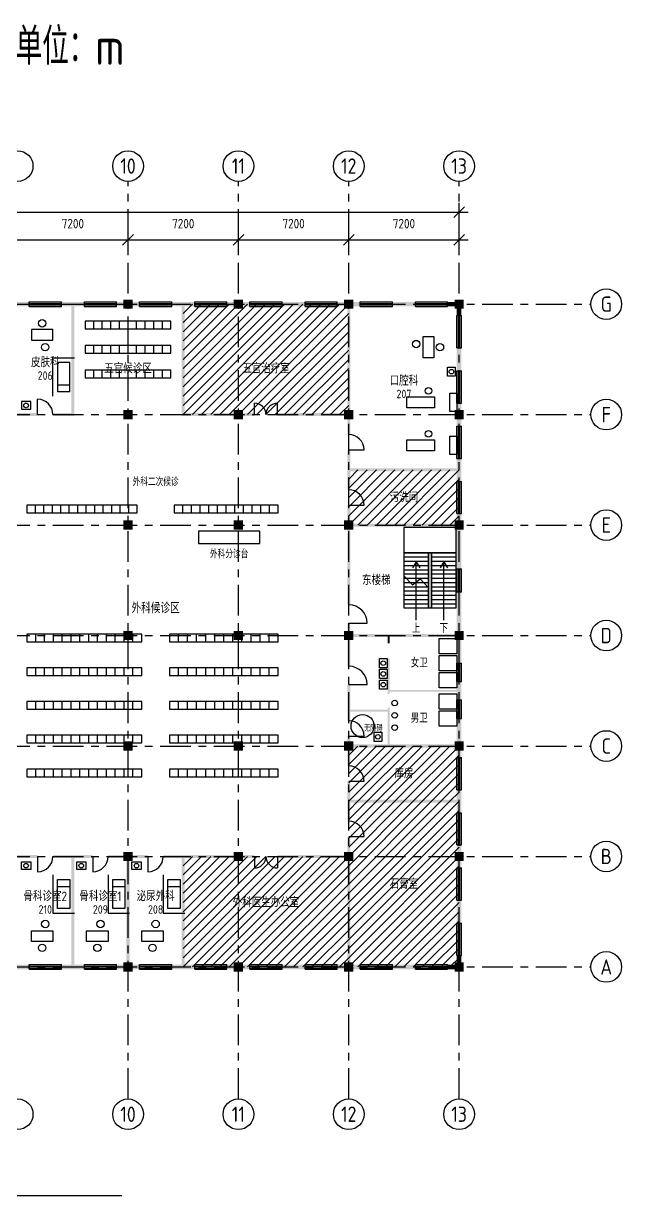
# Model space of a CAD drawing. Extents: x -9 to 337, y -15 to 61.
# Drawn here: x 178 to 217, y -14.9 to 61.5 of the extents above; entities that cross this region are included whole.
import ezdxf
from ezdxf.enums import TextEntityAlignment as Align

# ---------------------------------------------------------------- set-up
doc = ezdxf.new("R2010")
doc.units = 0
doc.linetypes.add('CENTER', pattern=[3.5, 2, -0.5, 0.5, -0.5])
for name, color, linetype in [('AXIS', 1, 'CENTER'), ('AXIS_B', 1, 'CONTINUOUS'), ('AXIS_T', 7, 'CONTINUOUS'), ('COLUMN', 7, 'CONTINUOUS'), ('DIM', 3, 'CONTINUOUS'), ('DIM_T', 3, 'CONTINUOUS'), ('DOOR', 4, 'CONTINUOUS'), ('FURN', 8, 'CONTINUOUS'), ('HATCH', 9, 'CONTINUOUS'), ('NUM', 1, 'CONTINUOUS'), ('STAIR', 2, 'CONTINUOUS'), ('TEXT', 7, 'CONTINUOUS'), ('TEXT2', 8, 'CONTINUOUS'), ('TITLE', 7, 'CONTINUOUS'), ('WALL', 7, 'CONTINUOUS'), ('WINDOW', 4, 'CONTINUOUS')]:
    doc.layers.add(name, color=color, linetype=linetype)
doc.styles.add('CN', font='gbenor.shx', dxfattribs={"width": 0.7, "bigfont": 'gbcbig.shx'})

msp = doc.modelspace()

# ---------------------------------------------------------------- linework, layer by layer
at = {"layer": 'AXIS'}
for p, q in [((184.8, -8.6), (184.8, 51.2)), ((192, -8.6), (192, 51.2)), ((199.2, -8.6), (199.2, 51.2)), ((206.4, -8.6), (206.4, 51.2)), ((113.4, 43.2), (215, 43.2)), ((113.4, 36), (215, 36)), ((113.4, 28.8), (215, 28.8)), ((113.4, 21.6), (215, 21.6)), ((113.4, 14.4), (215, 14.4)), ((113.4, 7.2), (215, 7.2)), ((113.4, 0), (215, 0))]:
    msp.add_line(p, q, dxfattribs=at)
at = {"layer": 'AXIS_B'}
for centre in [(177.6, 52.2), (184.8, 52.2), (192, 52.2), (199.2, 52.2), (206.4, 52.2), (216, 43.2), (216, 36), (216, 28.8), (216, 21.6), (216, 14.4), (216, 7.2), (216, 0), (177.6, -9.6), (184.8, -9.6), (192, -9.6), (199.2, -9.6), (206.4, -9.6)]:
    msp.add_circle(centre, 1, dxfattribs=at)
at = {"layer": 'COLUMN'}
for points in [[(184.5, 42.9), (185.1, 42.9), (184.5, 43.5), (185.1, 43.5)], [(191.7, 42.9), (192.3, 42.9), (191.7, 43.5), (192.3, 43.5)], [(198.9, 42.9), (199.5, 42.9), (198.9, 43.5), (199.5, 43.5)], [(206.1, 42.9), (206.7, 42.9), (206.1, 43.5), (206.7, 43.5)], [(184.5, 35.7), (185.1, 35.7), (184.5, 36.3), (185.1, 36.3)], [(191.7, 35.7), (192.3, 35.7), (191.7, 36.3), (192.3, 36.3)], [(198.9, 35.7), (199.5, 35.7), (198.9, 36.3), (199.5, 36.3)], [(206.1, 35.7), (206.7, 35.7), (206.1, 36.3), (206.7, 36.3)], [(184.5, 28.5), (185.1, 28.5), (184.5, 29.1), (185.1, 29.1)], [(191.7, 28.5), (192.3, 28.5), (191.7, 29.1), (192.3, 29.1)], [(198.9, 28.5), (199.5, 28.5), (198.9, 29.1), (199.5, 29.1)], [(206.1, 28.5), (206.7, 28.5), (206.1, 29.1), (206.7, 29.1)], [(184.5, 21.3), (185.1, 21.3), (184.5, 21.9), (185.1, 21.9)], [(191.7, 21.3), (192.3, 21.3), (191.7, 21.9), (192.3, 21.9)], [(198.9, 21.3), (199.5, 21.3), (198.9, 21.9), (199.5, 21.9)], [(206.1, 21.3), (206.7, 21.3), (206.1, 21.9), (206.7, 21.9)], [(184.5, 14.1), (185.1, 14.1), (184.5, 14.7), (185.1, 14.7)], [(191.7, 14.1), (192.3, 14.1), (191.7, 14.7), (192.3, 14.7)], [(198.9, 14.1), (199.5, 14.1), (198.9, 14.7), (199.5, 14.7)], [(206.1, 14.1), (206.7, 14.1), (206.1, 14.7), (206.7, 14.7)], [(184.5, 6.9), (185.1, 6.9), (184.5, 7.5), (185.1, 7.5)], [(191.7, 6.9), (192.3, 6.9), (191.7, 7.5), (192.3, 7.5)], [(198.9, 6.9), (199.5, 6.9), (198.9, 7.5), (199.5, 7.5)], [(206.1, 6.9), (206.7, 6.9), (206.1, 7.5), (206.7, 7.5)], [(184.5, -0.3), (185.1, -0.3), (184.5, 0.3), (185.1, 0.3)], [(191.7, -0.3), (192.3, -0.3), (191.7, 0.3), (192.3, 0.3)], [(198.9, -0.3), (199.5, -0.3), (198.9, 0.3), (199.5, 0.3)], [(206.1, -0.3), (206.7, -0.3), (206.1, 0.3), (206.7, 0.3)]]:
    msp.add_solid(points, dxfattribs=at)
at = {"layer": 'DIM'}
for p, q in [((206.4, 48.6), (206.4, 49.8)), ((119.4, 49.2), (207, 49.2)), ((206.05, 48.85), (206.75, 49.55)), ((119.4, 47.4), (207, 47.4)), ((184.45, 47.05), (185.15, 47.75)), ((184.8, 46.8), (184.8, 48)), ((191.65, 47.05), (192.35, 47.75)), ((192, 46.8), (192, 48)), ((198.85, 47.05), (199.55, 47.75)), ((199.2, 46.8), (199.2, 48)), ((206.05, 47.05), (206.75, 47.75)), ((206.4, 46.8), (206.4, 48))]:
    msp.add_line(p, q, dxfattribs=at)
at = {"layer": 'DOOR'}
for p, q in [((178.9, 36), (178.9, 37)), ((193.05, 36), (193.05, 36.75)), ((194.55, 36), (194.55, 36.75)), ((199.2, 33.7), (200.2, 33.7)), ((199.2, 30.1), (200.2, 30.1)), ((199.2, 22.4), (200.4, 22.4)), ((199.2, 18.4), (200.4, 18.4)), ((199.2, 15.05), (200.2, 15.05)), ((199.2, 12.1), (200.2, 12.1)), ((199.2, 8.5), (200.2, 8.5)), ((178.9, 7.2), (178.9, 6.2)), ((182.5, 7.2), (182.5, 6.2)), ((186.1, 7.2), (186.1, 6.2)), ((193.05, 7.2), (193.05, 6.45)), ((194.55, 7.2), (194.55, 6.45))]:
    msp.add_line(p, q, dxfattribs=at)
for centre, radius, start, end in [((178.9, 36), 1, 0, 90), ((193.05, 36), 0.75, 0, 90), ((194.55, 36), 0.75, 90, 180), ((199.2, 33.7), 1, 0, 90), ((199.2, 30.1), 1, 0, 90), ((199.2, 22.4), 1.2, 0, 90), ((199.2, 18.4), 1.2, 0, 90), ((199.2, 15.05), 1, 0, 90), ((199.2, 12.1), 1, 0, 90), ((199.2, 8.5), 1, 0, 90), ((178.9, 7.2), 1, 270, 0), ((182.5, 7.2), 1, 270, 0), ((186.1, 7.2), 1, 270, 0), ((193.05, 7.2), 0.75, 270, 0), ((194.55, 7.2), 0.75, 180, 270)]:
    msp.add_arc(centre, radius, start, end, dxfattribs=at)
at = {"layer": 'FURN'}
for p, q in [((182.56, 41.6), (182.56, 42.1)), ((183.12, 41.6), (183.12, 42.1)), ((183.68, 41.6), (183.68, 42.1)), ((184.24, 41.6), (184.24, 42.1)), ((184.8, 41.6), (184.8, 42.1)), ((185.36, 41.6), (185.36, 42.1)), ((185.92, 41.6), (185.92, 42.1)), ((186.48, 41.6), (186.48, 42.1)), ((187.04, 41.6), (187.04, 42.1)), ((182.56, 40), (182.56, 40.5)), ((183.12, 40), (183.12, 40.5)), ((183.68, 40), (183.68, 40.5)), ((184.24, 40), (184.24, 40.5)), ((184.8, 40), (184.8, 40.5)), ((185.36, 40), (185.36, 40.5)), ((185.92, 40), (185.92, 40.5)), ((186.48, 40), (186.48, 40.5)), ((187.04, 40), (187.04, 40.5)), ((182.56, 38.4), (182.56, 38.9)), ((183.12, 38.4), (183.12, 38.9)), ((183.68, 38.4), (183.68, 38.9)), ((184.24, 38.4), (184.24, 38.9)), ((184.8, 38.4), (184.8, 38.9)), ((185.36, 38.4), (185.36, 38.9)), ((185.92, 38.4), (185.92, 38.9)), ((186.48, 38.4), (186.48, 38.9)), ((187.04, 38.4), (187.04, 38.9)), ((180.2, 37.95), (181, 37.95)), ((178.7538, 29.6), (178.7538, 30.1)), ((179.3077, 29.6), (179.3077, 30.1)), ((179.8615, 29.6), (179.8615, 30.1)), ((180.4154, 29.6), (180.4154, 30.1)), ((180.9692, 29.6), (180.9692, 30.1)), ((181.5231, 29.6), (181.5231, 30.1)), ((182.0769, 29.6), (182.0769, 30.1)), ((182.6308, 29.6), (182.6308, 30.1)), ((183.1846, 29.6), (183.1846, 30.1)), ((183.7385, 29.6), (183.7385, 30.1)), ((184.2923, 29.6), (184.2923, 30.1)), ((184.8462, 29.6), (184.8462, 30.1)), ((188.3667, 29.6), (188.3667, 30.1)), ((188.9333, 29.6), (188.9333, 30.1)), ((189.5, 29.6), (189.5, 30.1)), ((190.0667, 29.6), (190.0667, 30.1)), ((190.6333, 29.6), (190.6333, 30.1)), ((191.2, 29.6), (191.2, 30.1)), ((191.7667, 29.6), (191.7667, 30.1)), ((192.3333, 29.6), (192.3333, 30.1)), ((192.9, 29.6), (192.9, 30.1)), ((193.4667, 29.6), (193.4667, 30.1)), ((194.0333, 29.6), (194.0333, 30.1)), ((178.7769, 21.2), (178.7769, 21.7)), ((179.3538, 21.2), (179.3538, 21.7)), ((179.9308, 21.2), (179.9308, 21.7)), ((180.5077, 21.2), (180.5077, 21.7)), ((181.0846, 21.2), (181.0846, 21.7)), ((181.6615, 21.2), (181.6615, 21.7)), ((182.2385, 21.2), (182.2385, 21.7)), ((182.8154, 21.2), (182.8154, 21.7)), ((183.3923, 21.2), (183.3923, 21.7)), ((183.9692, 21.2), (183.9692, 21.7)), ((184.5462, 21.2), (184.5462, 21.7)), ((185.1231, 21.2), (185.1231, 21.7)), ((188.0917, 21.2), (188.0917, 21.7)), ((188.6833, 21.2), (188.6833, 21.7)), ((189.275, 21.2), (189.275, 21.7)), ((189.8667, 21.2), (189.8667, 21.7)), ((190.4583, 21.2), (190.4583, 21.7)), ((191.05, 21.2), (191.05, 21.7)), ((191.6417, 21.2), (191.6417, 21.7)), ((192.2333, 21.2), (192.2333, 21.7)), ((192.825, 21.2), (192.825, 21.7)), ((193.4167, 21.2), (193.4167, 21.7)), ((194.0083, 21.2), (194.0083, 21.7)), ((178.7769, 19), (178.7769, 19.5)), ((179.3538, 19), (179.3538, 19.5)), ((179.9308, 19), (179.9308, 19.5)), ((180.5077, 19), (180.5077, 19.5)), ((181.0846, 19), (181.0846, 19.5)), ((181.6615, 19), (181.6615, 19.5)), ((182.2385, 19), (182.2385, 19.5)), ((182.8154, 19), (182.8154, 19.5)), ((183.3923, 19), (183.3923, 19.5)), ((183.9692, 19), (183.9692, 19.5)), ((184.5462, 19), (184.5462, 19.5)), ((185.1231, 19), (185.1231, 19.5)), ((188.0917, 19), (188.0917, 19.5)), ((188.6833, 19), (188.6833, 19.5)), ((189.275, 19), (189.275, 19.5)), ((189.8667, 19), (189.8667, 19.5)), ((190.4583, 19), (190.4583, 19.5)), ((191.05, 19), (191.05, 19.5)), ((191.6417, 19), (191.6417, 19.5)), ((192.2333, 19), (192.2333, 19.5)), ((192.825, 19), (192.825, 19.5)), ((193.4167, 19), (193.4167, 19.5)), ((194.0083, 19), (194.0083, 19.5)), ((178.7769, 16.8), (178.7769, 17.3)), ((179.3538, 16.8), (179.3538, 17.3)), ((179.9308, 16.8), (179.9308, 17.3)), ((180.5077, 16.8), (180.5077, 17.3)), ((181.0846, 16.8), (181.0846, 17.3)), ((181.6615, 16.8), (181.6615, 17.3)), ((182.2385, 16.8), (182.2385, 17.3)), ((182.8154, 16.8), (182.8154, 17.3)), ((183.3923, 16.8), (183.3923, 17.3)), ((183.9692, 16.8), (183.9692, 17.3)), ((184.5462, 16.8), (184.5462, 17.3)), ((185.1231, 16.8), (185.1231, 17.3)), ((188.0917, 16.8), (188.0917, 17.3)), ((188.6833, 16.8), (188.6833, 17.3)), ((189.275, 16.8), (189.275, 17.3)), ((189.8667, 16.8), (189.8667, 17.3)), ((190.4583, 16.8), (190.4583, 17.3)), ((191.05, 16.8), (191.05, 17.3)), ((191.6417, 16.8), (191.6417, 17.3)), ((192.2333, 16.8), (192.2333, 17.3)), ((192.825, 16.8), (192.825, 17.3)), ((193.4167, 16.8), (193.4167, 17.3)), ((194.0083, 16.8), (194.0083, 17.3)), ((178.7769, 14.6), (178.7769, 15.1)), ((179.3538, 14.6), (179.3538, 15.1)), ((179.9308, 14.6), (179.9308, 15.1)), ((180.5077, 14.6), (180.5077, 15.1)), ((181.0846, 14.6), (181.0846, 15.1)), ((181.6615, 14.6), (181.6615, 15.1)), ((182.2385, 14.6), (182.2385, 15.1)), ((182.8154, 14.6), (182.8154, 15.1)), ((183.3923, 14.6), (183.3923, 15.1)), ((183.9692, 14.6), (183.9692, 15.1)), ((184.5462, 14.6), (184.5462, 15.1)), ((185.1231, 14.6), (185.1231, 15.1)), ((188.0917, 14.6), (188.0917, 15.1)), ((188.6833, 14.6), (188.6833, 15.1)), ((189.275, 14.6), (189.275, 15.1)), ((189.8667, 14.6), (189.8667, 15.1)), ((190.4583, 14.6), (190.4583, 15.1)), ((191.05, 14.6), (191.05, 15.1)), ((191.6417, 14.6), (191.6417, 15.1)), ((192.2333, 14.6), (192.2333, 15.1)), ((192.825, 14.6), (192.825, 15.1)), ((193.4167, 14.6), (193.4167, 15.1)), ((194.0083, 14.6), (194.0083, 15.1)), ((178.7769, 12.4), (178.7769, 12.9)), ((179.3538, 12.4), (179.3538, 12.9)), ((179.9308, 12.4), (179.9308, 12.9)), ((180.5077, 12.4), (180.5077, 12.9)), ((181.0846, 12.4), (181.0846, 12.9)), ((181.6615, 12.4), (181.6615, 12.9)), ((182.2385, 12.4), (182.2385, 12.9)), ((182.8154, 12.4), (182.8154, 12.9)), ((183.3923, 12.4), (183.3923, 12.9)), ((183.9692, 12.4), (183.9692, 12.9)), ((184.5462, 12.4), (184.5462, 12.9)), ((185.1231, 12.4), (185.1231, 12.9)), ((188.0917, 12.4), (188.0917, 12.9)), ((188.6833, 12.4), (188.6833, 12.9)), ((189.275, 12.4), (189.275, 12.9)), ((189.8667, 12.4), (189.8667, 12.9)), ((190.4583, 12.4), (190.4583, 12.9)), ((191.05, 12.4), (191.05, 12.9)), ((191.6417, 12.4), (191.6417, 12.9)), ((192.2333, 12.4), (192.2333, 12.9)), ((192.825, 12.4), (192.825, 12.9)), ((193.4167, 12.4), (193.4167, 12.9)), ((194.0083, 12.4), (194.0083, 12.9)), ((180.2, 5.25), (181, 5.25)), ((183.8, 5.25), (184.6, 5.25)), ((187.4, 5.25), (188.2, 5.25))]:
    msp.add_line(p, q, dxfattribs=at)
for points in [[(182, 41.6), (187.6, 41.6), (187.6, 42.1), (182, 42.1)], [(178.5, 40.85), (179.9, 40.85), (179.9, 41.55), (178.5, 41.55)], [(182, 40), (187.6, 40), (187.6, 40.5), (182, 40.5)], [(204.05, 39.7), (204.05, 41.1), (204.75, 41.1), (204.75, 39.7)], [(180.2, 37.5), (181, 37.5), (181, 39.4), (180.2, 39.4)], [(205.65, 38.5), (205.65, 39.1), (206.15, 39.1), (206.15, 38.5)], [(182, 38.4), (187.6, 38.4), (187.6, 38.9), (182, 38.9)], [(177.85, 36.35), (178.45, 36.35), (178.45, 36.85), (177.85, 36.85)], [(203, 36.45), (203, 37.15), (204.8, 37.15), (204.8, 36.45)], [(205.8, 36.2), (205.8, 37.4), (206.25, 37.4), (206.25, 36.2)], [(205.8, 33.4), (205.8, 34.6), (206.25, 34.6), (206.25, 33.4)], [(203, 33.65), (203, 34.35), (204.8, 34.35), (204.8, 33.65)], [(178.2, 29.6), (185.4, 29.6), (185.4, 30.1), (178.2, 30.1)], [(187.8, 29.6), (194.6, 29.6), (194.6, 30.1), (187.8, 30.1)], [(189.4, 27.6), (193.4, 27.6), (193.4, 28.4), (189.4, 28.4)], [(178.2, 21.2), (185.7, 21.2), (185.7, 21.7), (178.2, 21.7)], [(187.5, 21.2), (194.6, 21.2), (194.6, 21.7), (187.5, 21.7)], [(205.1, 20.4), (205.1, 21.4), (206.25, 21.4), (206.25, 20.4)], [(201.2, 19.5), (201.2, 20.1), (201.7, 20.1), (201.7, 19.5)], [(205.1, 19.3), (205.1, 20.3), (206.25, 20.3), (206.25, 19.3)], [(178.2, 19), (185.7, 19), (185.7, 19.5), (178.2, 19.5)], [(187.5, 19), (194.6, 19), (194.6, 19.5), (187.5, 19.5)], [(201.2, 18.8), (201.2, 19.4), (201.7, 19.4), (201.7, 18.8)], [(205.1, 18.2), (205.1, 19.2), (206.25, 19.2), (206.25, 18.2)], [(201.2, 18.1), (201.2, 18.7), (201.7, 18.7), (201.7, 18.1)], [(205.1, 16.8), (205.1, 17.8), (206.25, 17.8), (206.25, 16.8)], [(178.2, 16.8), (185.7, 16.8), (185.7, 17.3), (178.2, 17.3)], [(187.5, 16.8), (194.6, 16.8), (194.6, 17.3), (187.5, 17.3)], [(205.1, 15.7), (205.1, 16.7), (206.25, 16.7), (206.25, 15.7)], [(200.85, 14.7), (200.85, 15.3), (201.35, 15.3), (201.35, 14.7)], [(178.2, 14.6), (185.7, 14.6), (185.7, 15.1), (178.2, 15.1)], [(187.5, 14.6), (194.6, 14.6), (194.6, 15.1), (187.5, 15.1)], [(178.2, 12.4), (185.7, 12.4), (185.7, 12.9), (178.2, 12.9)], [(187.5, 12.4), (194.6, 12.4), (194.6, 12.9), (187.5, 12.9)], [(177.85, 6.85), (178.45, 6.85), (178.45, 6.35), (177.85, 6.35)], [(181.45, 6.85), (182.05, 6.85), (182.05, 6.35), (181.45, 6.35)], [(185.05, 6.85), (185.65, 6.85), (185.65, 6.35), (185.05, 6.35)], [(180.2, 5.7), (181, 5.7), (181, 3.8), (180.2, 3.8)], [(183.8, 5.7), (184.6, 5.7), (184.6, 3.8), (183.8, 3.8)], [(187.4, 5.7), (188.2, 5.7), (188.2, 3.8), (187.4, 3.8)], [(178.5, 2.35), (179.9, 2.35), (179.9, 1.65), (178.5, 1.65)], [(182.1, 2.35), (183.5, 2.35), (183.5, 1.65), (182.1, 1.65)], [(185.7, 2.35), (187.1, 2.35), (187.1, 1.65), (185.7, 1.65)]]:
    msp.add_lwpolyline(points, close=True, dxfattribs=at)
for points in [[(179.9, 37.2), (179.9, 39.7), (181.3, 39.7)], [(179.9, 6), (179.9, 3.5), (181.3, 3.5)], [(183.5, 6), (183.5, 3.5), (184.9, 3.5)], [(187.1, 6), (187.1, 3.5), (188.5, 3.5)]]:
    msp.add_lwpolyline(points, dxfattribs=at)
for centre, radius in [((179.2, 41.95), 0.24), ((179.4, 40.4), 0.24), ((203.6, 40.6), 0.24), ((205.15, 40.4), 0.24), ((205.9, 38.8), 0.15), ((204.4, 37.55), 0.22), ((178.15, 36.6), 0.15), ((204.4, 34.75), 0.22), ((201.45, 19.8), 0.15), ((201.45, 19.1), 0.15), ((201.45, 18.4), 0.15), ((202.2, 17.2), 0.18), ((200.1, 15.7), 0.75), ((202.2, 16.4), 0.18), ((202.2, 15.6), 0.18), ((201.1, 15), 0.15), ((178.15, 6.6), 0.15), ((181.75, 6.6), 0.15), ((185.35, 6.6), 0.15), ((179.4, 2.8), 0.24), ((183, 2.8), 0.24), ((186.6, 2.8), 0.24), ((179.2, 1.25), 0.24), ((182.8, 1.25), 0.24), ((186.4, 1.25), 0.24)]:
    msp.add_circle(centre, radius, dxfattribs=at)
at = {"layer": 'HATCH'}
for p, q in [((188.4, 42.6), (189, 43.2)), ((188.4, 42), (189.6, 43.2)), ((188.4, 41.4), (190.2, 43.2)), ((188.4, 40.8), (190.8, 43.2)), ((188.4, 40.2), (191.4, 43.2)), ((188.4, 39.6), (192, 43.2)), ((188.4, 39), (192.6, 43.2)), ((188.4, 38.4), (193.2, 43.2)), ((188.4, 37.8), (193.8, 43.2)), ((188.4, 37.2), (194.4, 43.2)), ((188.4, 36.6), (195, 43.2)), ((188.4, 36), (195.6, 43.2)), ((189, 36), (196.2, 43.2)), ((189.6, 36), (196.8, 43.2)), ((190.2, 36), (197.4, 43.2)), ((190.8, 36), (198, 43.2)), ((191.4, 36), (198.6, 43.2)), ((192, 36), (199.2, 43.2)), ((192.6, 36), (199.2, 42.6)), ((193.2, 36), (199.2, 42)), ((193.8, 36), (199.2, 41.4)), ((194.4, 36), (199.2, 40.8)), ((195, 36), (199.2, 40.2)), ((195.6, 36), (199.2, 39.6)), ((196.2, 36), (199.2, 39)), ((196.8, 36), (199.2, 38.4)), ((197.4, 36), (199.2, 37.8)), ((198, 36), (199.2, 37.2)), ((198.6, 36), (199.2, 36.6)), ((199.2, 31.8), (199.8, 32.4)), ((199.2, 31.2), (200.4, 32.4)), ((199.2, 30.6), (201, 32.4)), ((199.2, 30), (201.6, 32.4)), ((199.2, 29.4), (202.2, 32.4)), ((199.2, 28.8), (202.8, 32.4)), ((199.8, 28.8), (203.4, 32.4)), ((200.4, 28.8), (204, 32.4)), ((201, 28.8), (204.6, 32.4)), ((201.6, 28.8), (205.2, 32.4)), ((202.2, 28.8), (205.8, 32.4)), ((202.8, 28.8), (206.4, 32.4)), ((203.4, 28.8), (206.4, 31.8)), ((204, 28.8), (206.4, 31.2)), ((204.6, 28.8), (206.4, 30.6)), ((205.2, 28.8), (206.4, 30)), ((205.8, 28.8), (206.4, 29.4)), ((199.2, 13.8), (199.8, 14.4)), ((199.2, 13.2), (200.4, 14.4)), ((199.2, 12.6), (201, 14.4)), ((199.2, 12), (201.6, 14.4)), ((199.2, 11.4), (202.2, 14.4)), ((199.2, 10.8), (202.8, 14.4)), ((199.8, 10.8), (203.4, 14.4)), ((200.4, 10.8), (204, 14.4)), ((201, 10.8), (204.6, 14.4)), ((201.6, 10.8), (205.2, 14.4)), ((202.2, 10.8), (205.8, 14.4)), ((202.8, 10.8), (206.4, 14.4)), ((203.4, 10.8), (206.4, 13.8)), ((204, 10.8), (206.4, 13.2)), ((204.6, 10.8), (206.4, 12.6)), ((205.2, 10.8), (206.4, 12)), ((199.2, 10.2), (199.8, 10.8)), ((199.2, 9.6), (200.4, 10.8)), ((199.2, 9), (201, 10.8)), ((199.2, 8.4), (201.6, 10.8)), ((199.2, 7.8), (202.2, 10.8)), ((199.2, 7.2), (202.8, 10.8)), ((199.2, 6.6), (203.4, 10.8)), ((199.2, 6), (204, 10.8)), ((199.2, 5.4), (204.6, 10.8)), ((199.2, 4.8), (205.2, 10.8)), ((199.2, 4.2), (205.8, 10.8)), ((199.2, 3.6), (206.4, 10.8)), ((205.8, 10.8), (206.4, 11.4)), ((199.2, 3), (206.4, 10.2)), ((199.2, 2.4), (206.4, 9.6)), ((199.2, 1.8), (206.4, 9)), ((199.2, 1.2), (206.4, 8.4)), ((199.2, 0.6), (206.4, 7.8)), ((188.4, 6.6), (189, 7.2)), ((188.4, 6), (189.6, 7.2)), ((188.4, 5.4), (190.2, 7.2)), ((188.4, 4.8), (190.8, 7.2)), ((188.4, 4.2), (191.4, 7.2)), ((188.4, 3.6), (192, 7.2)), ((188.4, 3), (192.6, 7.2)), ((188.4, 2.4), (193.2, 7.2)), ((188.4, 1.8), (193.8, 7.2)), ((188.4, 1.2), (194.4, 7.2)), ((188.4, 0.6), (195, 7.2)), ((188.4, 0), (195.6, 7.2)), ((189, 0), (196.2, 7.2)), ((189.6, 0), (196.8, 7.2)), ((190.2, 0), (197.4, 7.2)), ((190.8, 0), (198, 7.2)), ((191.4, 0), (198.6, 7.2)), ((192, 0), (199.2, 7.2)), ((199.2, 0), (206.4, 7.2)), ((192.6, 0), (199.2, 6.6)), ((199.8, 0), (206.4, 6.6)), ((193.2, 0), (199.2, 6)), ((193.8, 0), (199.2, 5.4)), ((200.4, 0), (206.4, 6)), ((201, 0), (206.4, 5.4)), ((194.4, 0), (199.2, 4.8)), ((201.6, 0), (206.4, 4.8)), ((195, 0), (199.2, 4.2)), ((202.2, 0), (206.4, 4.2)), ((195.6, 0), (199.2, 3.6)), ((202.8, 0), (206.4, 3.6)), ((196.2, 0), (199.2, 3)), ((196.8, 0), (199.2, 2.4)), ((203.4, 0), (206.4, 3)), ((204, 0), (206.4, 2.4)), ((197.4, 0), (199.2, 1.8)), ((204.6, 0), (206.4, 1.8)), ((198, 0), (199.2, 1.2)), ((205.2, 0), (206.4, 1.2)), ((198.6, 0), (199.2, 0.6)), ((205.8, 0), (206.4, 0.6))]:
    msp.add_line(p, q, dxfattribs=at)
at = {"layer": 'STAIR'}
for p, q in [((202.8, 27), (204.4, 27)), ((204.6, 27), (206.2, 27)), ((202.8, 26.7231), (204.4, 26.7231)), ((202.8, 26.4462), (204.4, 26.4462)), ((202.8, 26.1692), (204.4, 26.1692)), ((203.6, 26.4), (203.368, 26.0144)), ((203.6, 26.4), (203.832, 26.0144)), ((204.6, 26.7231), (206.2, 26.7231)), ((204.6, 26.4462), (206.2, 26.4462)), ((204.6, 26.1692), (206.2, 26.1692)), ((205.4, 26.4), (205.168, 26.0144)), ((205.4, 26.4), (205.632, 26.0144)), ((202.8, 25.8923), (204.4, 25.8923)), ((202.8, 25.6154), (204.4, 25.6154)), ((202.8, 25.3385), (204.4, 25.3385)), ((204.6, 25.8923), (206.2, 25.8923)), ((204.6, 25.6154), (206.2, 25.6154)), ((204.6, 25.3385), (206.2, 25.3385)), ((202.8, 25.0615), (204.4, 25.0615)), ((202.8, 24.7846), (204.4, 24.7846)), ((202.8, 24.5077), (204.4, 24.5077)), ((204.6, 25.0615), (206.2, 25.0615)), ((204.6, 24.7846), (206.2, 24.7846)), ((204.6, 24.5077), (206.2, 24.5077)), ((202.8, 24.2308), (204.4, 24.2308)), ((202.8, 23.9538), (204.4, 23.9538)), ((204.6, 24.2308), (206.2, 24.2308)), ((204.6, 23.9538), (206.2, 23.9538)), ((202.8, 23.6769), (204.4, 23.6769)), ((202.8, 23.4), (204.4, 23.4)), ((204.6, 23.6769), (206.2, 23.6769)), ((204.6, 23.4), (206.2, 23.4))]:
    msp.add_line(p, q, dxfattribs=at)
for points in [[(202.8, 28.65), (202.8, 27), (206.2, 27), (206.2, 28.65)], [(202.8, 27), (202.8, 23.4), (204.4, 23.4), (204.4, 27)], [(204.4, 27), (204.4, 23.4), (204.6, 23.4), (204.6, 27)], [(204.6, 27), (204.6, 23.4), (206.2, 23.4), (206.2, 27)]]:
    msp.add_lwpolyline(points, close=True, dxfattribs=at)
for points in [[(203.6, 22.6), (203.6, 26.4)], [(205.4, 22.6), (205.4, 26.4)], [(202.8, 25.5), (203.35, 24.9), (203.85, 25.3), (204.4, 24.7)]]:
    msp.add_lwpolyline(points, dxfattribs=at)
at = {"layer": 'TITLE'}
msp.add_line((142, -14.9), (184.4, -14.9), dxfattribs=at)
at = {"layer": 'WALL'}
for points in [[(176.85, 43.05), (178.35, 43.05), (176.85, 43.35), (178.35, 43.35)], [(180.45, 43.05), (181.95, 43.05), (180.45, 43.35), (181.95, 43.35)], [(181.1, 35.9), (181.3, 35.9), (181.1, 43.3), (181.3, 43.3)], [(184.05, 43.05), (185.55, 43.05), (184.05, 43.35), (185.55, 43.35)], [(187.65, 43.05), (189.15, 43.05), (187.65, 43.35), (189.15, 43.35)], [(188.3, 35.9), (188.5, 35.9), (188.3, 43.3), (188.5, 43.3)], [(191.25, 43.05), (192.75, 43.05), (191.25, 43.35), (192.75, 43.35)], [(194.85, 43.05), (196.35, 43.05), (194.85, 43.35), (196.35, 43.35)], [(198.45, 43.05), (199.95, 43.05), (198.45, 43.35), (199.95, 43.35)], [(199.1, 34.7), (199.3, 34.7), (199.1, 43.3), (199.3, 43.3)], [(202.05, 43.05), (203.55, 43.05), (202.05, 43.35), (203.55, 43.35)], [(205.65, 43.05), (206.55, 43.05), (205.65, 43.35), (206.55, 43.35)], [(206.25, 42.45), (206.55, 42.45), (206.25, 43.35), (206.55, 43.35)], [(206.25, 38.85), (206.55, 38.85), (206.25, 40.35), (206.55, 40.35)], [(206.25, 35.25), (206.55, 35.25), (206.25, 36.75), (206.55, 36.75)], [(176.3, 35.9), (178.9, 35.9), (176.3, 36.1), (178.9, 36.1)], [(179.9, 35.9), (181.3, 35.9), (179.9, 36.1), (181.3, 36.1)], [(188.3, 35.9), (193.05, 35.9), (188.3, 36.1), (193.05, 36.1)], [(194.55, 35.9), (199.3, 35.9), (194.55, 36.1), (199.3, 36.1)], [(199.1, 31.1), (199.3, 31.1), (199.1, 33.7), (199.3, 33.7)], [(206.25, 31.65), (206.55, 31.65), (206.25, 33.15), (206.55, 33.15)], [(199.1, 32.3), (206.5, 32.3), (199.1, 32.5), (206.5, 32.5)], [(199.1, 23.6), (199.3, 23.6), (199.1, 30.1), (199.3, 30.1)], [(206.25, 25.95), (206.55, 25.95), (206.25, 29.55), (206.55, 29.55)], [(199.1, 28.7), (206.5, 28.7), (199.1, 28.9), (206.5, 28.9)], [(206.25, 19.8), (206.55, 19.8), (206.25, 24.45), (206.55, 24.45)], [(199.1, 19.6), (199.3, 19.6), (199.1, 22.4), (199.3, 22.4)], [(199.1, 21.5), (206.5, 21.5), (199.1, 21.7), (206.5, 21.7)], [(201.74, 21.1), (201.74, 21.6), (201.86, 21.1), (201.86, 21.6)], [(201.74, 17.8), (201.74, 20.1), (201.86, 17.8), (201.86, 20.1)], [(199.1, 16.05), (199.3, 16.05), (199.1, 18.4), (199.3, 18.4)], [(206.25, 17.4), (206.55, 17.4), (206.25, 18.6), (206.55, 18.6)], [(201.8, 17.94), (201.8, 18.06), (206.4, 17.94), (206.4, 18.06)], [(201.74, 14.4), (201.74, 16.9), (201.86, 14.4), (201.86, 16.9)], [(199.2, 16.64), (199.2, 16.76), (201.8, 16.64), (201.8, 16.76)], [(206.25, 13.65), (206.55, 13.65), (206.25, 16.2), (206.55, 16.2)], [(199.1, 13.1), (199.3, 13.1), (199.1, 15.05), (199.3, 15.05)], [(199.1, 14.3), (206.5, 14.3), (199.1, 14.5), (206.5, 14.5)], [(199.1, 9.5), (199.3, 9.5), (199.1, 12.1), (199.3, 12.1)], [(206.25, 10.05), (206.55, 10.05), (206.25, 11.55), (206.55, 11.55)], [(199.1, 10.7), (206.5, 10.7), (199.1, 10.9), (206.5, 10.9)], [(199.1, -0.1), (199.3, -0.1), (199.1, 8.5), (199.3, 8.5)], [(206.25, 6.45), (206.55, 6.45), (206.25, 7.95), (206.55, 7.95)], [(176.3, 7.1), (178.9, 7.1), (176.3, 7.3), (178.9, 7.3)], [(179.9, 7.1), (182.5, 7.1), (179.9, 7.3), (182.5, 7.3)], [(181.1, -0.1), (181.3, -0.1), (181.1, 7.3), (181.3, 7.3)], [(183.5, 7.1), (186.1, 7.1), (183.5, 7.3), (186.1, 7.3)], [(184.7, -0.1), (184.9, -0.1), (184.7, 7.3), (184.9, 7.3)], [(187.1, 7.1), (193.05, 7.1), (187.1, 7.3), (193.05, 7.3)], [(188.3, -0.1), (188.5, -0.1), (188.3, 7.3), (188.5, 7.3)], [(194.55, 7.1), (199.3, 7.1), (194.55, 7.3), (199.3, 7.3)], [(206.25, 2.85), (206.55, 2.85), (206.25, 4.35), (206.55, 4.35)], [(176.85, -0.15), (178.35, -0.15), (176.85, 0.15), (178.35, 0.15)], [(180.45, -0.15), (181.95, -0.15), (180.45, 0.15), (181.95, 0.15)], [(184.05, -0.15), (185.55, -0.15), (184.05, 0.15), (185.55, 0.15)], [(187.65, -0.15), (189.15, -0.15), (187.65, 0.15), (189.15, 0.15)], [(191.25, -0.15), (192.75, -0.15), (191.25, 0.15), (192.75, 0.15)], [(194.85, -0.15), (196.35, -0.15), (194.85, 0.15), (196.35, 0.15)], [(198.45, -0.15), (199.95, -0.15), (198.45, 0.15), (199.95, 0.15)], [(202.05, -0.15), (203.55, -0.15), (202.05, 0.15), (203.55, 0.15)], [(205.65, -0.15), (206.55, -0.15), (205.65, 0.15), (206.55, 0.15)], [(206.25, -0.15), (206.55, -0.15), (206.25, 0.75), (206.55, 0.75)]]:
    msp.add_solid(points, dxfattribs=at)
at = {"layer": 'WINDOW'}
for p, q in [((178.35, 43.35), (180.45, 43.35)), ((178.35, 43.05), (178.35, 43.35)), ((178.35, 43.25), (180.45, 43.25)), ((178.35, 43.15), (180.45, 43.15)), ((178.35, 43.05), (180.45, 43.05)), ((180.45, 43.05), (180.45, 43.35)), ((181.95, 43.35), (184.05, 43.35)), ((181.95, 43.05), (181.95, 43.35)), ((181.95, 43.25), (184.05, 43.25)), ((181.95, 43.15), (184.05, 43.15)), ((181.95, 43.05), (184.05, 43.05)), ((184.05, 43.05), (184.05, 43.35)), ((185.55, 43.35), (187.65, 43.35)), ((185.55, 43.05), (185.55, 43.35)), ((185.55, 43.25), (187.65, 43.25)), ((185.55, 43.15), (187.65, 43.15)), ((185.55, 43.05), (187.65, 43.05)), ((187.65, 43.05), (187.65, 43.35)), ((189.15, 43.35), (191.25, 43.35)), ((189.15, 43.05), (189.15, 43.35)), ((189.15, 43.25), (191.25, 43.25)), ((189.15, 43.15), (191.25, 43.15)), ((189.15, 43.05), (191.25, 43.05)), ((191.25, 43.05), (191.25, 43.35)), ((192.75, 43.35), (194.85, 43.35)), ((192.75, 43.05), (192.75, 43.35)), ((192.75, 43.25), (194.85, 43.25)), ((192.75, 43.15), (194.85, 43.15)), ((192.75, 43.05), (194.85, 43.05)), ((194.85, 43.05), (194.85, 43.35)), ((196.35, 43.35), (198.45, 43.35)), ((196.35, 43.05), (196.35, 43.35)), ((196.35, 43.25), (198.45, 43.25)), ((196.35, 43.15), (198.45, 43.15)), ((196.35, 43.05), (198.45, 43.05)), ((198.45, 43.05), (198.45, 43.35)), ((199.95, 43.35), (202.05, 43.35)), ((199.95, 43.05), (199.95, 43.35)), ((199.95, 43.25), (202.05, 43.25)), ((199.95, 43.15), (202.05, 43.15)), ((199.95, 43.05), (202.05, 43.05)), ((202.05, 43.05), (202.05, 43.35)), ((203.55, 43.35), (205.65, 43.35)), ((203.55, 43.05), (203.55, 43.35)), ((203.55, 43.25), (205.65, 43.25)), ((203.55, 43.15), (205.65, 43.15)), ((203.55, 43.05), (205.65, 43.05)), ((205.65, 43.05), (205.65, 43.35)), ((206.25, 40.35), (206.25, 42.45)), ((206.25, 42.45), (206.55, 42.45)), ((206.35, 40.35), (206.35, 42.45)), ((206.45, 40.35), (206.45, 42.45)), ((206.55, 40.35), (206.55, 42.45)), ((206.25, 40.35), (206.55, 40.35)), ((206.25, 36.75), (206.25, 38.85)), ((206.25, 38.85), (206.55, 38.85)), ((206.35, 36.75), (206.35, 38.85)), ((206.45, 36.75), (206.45, 38.85)), ((206.55, 36.75), (206.55, 38.85)), ((206.25, 36.75), (206.55, 36.75)), ((206.25, 33.15), (206.25, 35.25)), ((206.25, 35.25), (206.55, 35.25)), ((206.35, 33.15), (206.35, 35.25)), ((206.45, 33.15), (206.45, 35.25)), ((206.55, 33.15), (206.55, 35.25)), ((206.25, 33.15), (206.55, 33.15)), ((206.25, 29.55), (206.25, 31.65)), ((206.25, 31.65), (206.55, 31.65)), ((206.35, 29.55), (206.35, 31.65)), ((206.45, 29.55), (206.45, 31.65)), ((206.55, 29.55), (206.55, 31.65)), ((206.25, 29.55), (206.55, 29.55)), ((206.25, 24.45), (206.25, 25.95)), ((206.25, 25.95), (206.55, 25.95)), ((206.35, 24.45), (206.35, 25.95)), ((206.45, 24.45), (206.45, 25.95)), ((206.55, 24.45), (206.55, 25.95)), ((206.25, 24.45), (206.55, 24.45)), ((206.25, 18.6), (206.25, 19.8)), ((206.25, 19.8), (206.55, 19.8)), ((206.35, 18.6), (206.35, 19.8)), ((206.45, 18.6), (206.45, 19.8)), ((206.55, 18.6), (206.55, 19.8)), ((206.25, 18.6), (206.55, 18.6)), ((206.25, 16.2), (206.25, 17.4)), ((206.25, 17.4), (206.55, 17.4)), ((206.35, 16.2), (206.35, 17.4)), ((206.45, 16.2), (206.45, 17.4)), ((206.55, 16.2), (206.55, 17.4)), ((206.25, 16.2), (206.55, 16.2)), ((206.25, 11.55), (206.25, 13.65)), ((206.25, 13.65), (206.55, 13.65)), ((206.35, 11.55), (206.35, 13.65)), ((206.45, 11.55), (206.45, 13.65)), ((206.55, 11.55), (206.55, 13.65)), ((206.25, 11.55), (206.55, 11.55)), ((206.25, 7.95), (206.25, 10.05)), ((206.25, 10.05), (206.55, 10.05)), ((206.35, 7.95), (206.35, 10.05)), ((206.45, 7.95), (206.45, 10.05)), ((206.55, 7.95), (206.55, 10.05)), ((206.25, 7.95), (206.55, 7.95)), ((206.25, 4.35), (206.25, 6.45)), ((206.25, 6.45), (206.55, 6.45)), ((206.35, 4.35), (206.35, 6.45)), ((206.45, 4.35), (206.45, 6.45)), ((206.55, 4.35), (206.55, 6.45)), ((206.25, 4.35), (206.55, 4.35)), ((206.25, 0.75), (206.25, 2.85)), ((206.25, 2.85), (206.55, 2.85)), ((206.35, 0.75), (206.35, 2.85)), ((206.45, 0.75), (206.45, 2.85)), ((206.55, 0.75), (206.55, 2.85)), ((178.35, 0.15), (180.45, 0.15)), ((178.35, -0.15), (178.35, 0.15)), ((178.35, 0.05), (180.45, 0.05)), ((180.45, -0.15), (180.45, 0.15)), ((181.95, 0.15), (184.05, 0.15)), ((181.95, -0.15), (181.95, 0.15)), ((181.95, 0.05), (184.05, 0.05)), ((184.05, -0.15), (184.05, 0.15)), ((185.55, 0.15), (187.65, 0.15)), ((185.55, -0.15), (185.55, 0.15)), ((185.55, 0.05), (187.65, 0.05)), ((187.65, -0.15), (187.65, 0.15)), ((189.15, 0.15), (191.25, 0.15)), ((189.15, -0.15), (189.15, 0.15)), ((189.15, 0.05), (191.25, 0.05)), ((191.25, -0.15), (191.25, 0.15)), ((192.75, 0.15), (194.85, 0.15)), ((192.75, -0.15), (192.75, 0.15)), ((192.75, 0.05), (194.85, 0.05)), ((194.85, -0.15), (194.85, 0.15)), ((196.35, 0.15), (198.45, 0.15)), ((196.35, -0.15), (196.35, 0.15)), ((196.35, 0.05), (198.45, 0.05)), ((198.45, -0.15), (198.45, 0.15)), ((199.95, 0.15), (202.05, 0.15)), ((199.95, -0.15), (199.95, 0.15)), ((199.95, 0.05), (202.05, 0.05)), ((202.05, -0.15), (202.05, 0.15)), ((203.55, 0.15), (205.65, 0.15)), ((203.55, -0.15), (203.55, 0.15)), ((203.55, 0.05), (205.65, 0.05)), ((205.65, -0.15), (205.65, 0.15)), ((206.25, 0.75), (206.55, 0.75)), ((178.35, -0.05), (180.45, -0.05)), ((178.35, -0.15), (180.45, -0.15)), ((181.95, -0.05), (184.05, -0.05)), ((181.95, -0.15), (184.05, -0.15)), ((185.55, -0.05), (187.65, -0.05)), ((185.55, -0.15), (187.65, -0.15)), ((189.15, -0.05), (191.25, -0.05)), ((189.15, -0.15), (191.25, -0.15)), ((192.75, -0.05), (194.85, -0.05)), ((192.75, -0.15), (194.85, -0.15)), ((196.35, -0.05), (198.45, -0.05)), ((196.35, -0.15), (198.45, -0.15)), ((199.95, -0.05), (202.05, -0.05)), ((199.95, -0.15), (202.05, -0.15)), ((203.55, -0.05), (205.65, -0.05)), ((203.55, -0.15), (205.65, -0.15))]:
    msp.add_line(p, q, dxfattribs=at)

# ---------------------------------------------------------------- texts
at = {"layer": 'AXIS_T', "style": 'CN'}
for s, p in [('10', (184.8, 52.2)), ('11', (192, 52.2)), ('12', (199.2, 52.2)), ('13', (206.4, 52.2)), ('G', (216, 43.2)), ('F', (216, 36)), ('E', (216, 28.8)), ('D', (216, 21.6)), ('C', (216, 14.4)), ('B', (216, 7.2)), ('A', (216, 0)), ('10', (184.8, -9.6)), ('11', (192, -9.6)), ('12', (199.2, -9.6)), ('13', (206.4, -9.6))]:
    msp.add_text(s, height=1, dxfattribs=at).set_placement(p, align=Align.MIDDLE_CENTER)
at = {"layer": 'DIM_T', "style": 'CN'}
for p in [(181.2, 47.95), (188.4, 47.95), (195.6, 47.95), (202.8, 47.95)]:
    msp.add_text('7200', height=0.62, dxfattribs=at).set_placement(p, align=Align.BOTTOM_CENTER)
at = {"layer": 'NUM', "style": 'CN'}
for s, p in [('206', (179.4, 38.547)), ('207', (202.8, 37.347)), ('210', (179.4, 3.747)), ('209', (183, 3.747)), ('208', (186.6, 3.747))]:
    msp.add_text(s, height=0.55, dxfattribs=at).set_placement(p, align=Align.MIDDLE_CENTER)
at = {"layer": 'STAIR', "style": 'CN'}
for s, p in [('上', (203.6, 22.05)), ('下', (205.4, 22.05))]:
    msp.add_text(s, height=0.55, dxfattribs=at).set_placement(p, align=Align.MIDDLE_CENTER)
at = {"layer": 'TEXT', "style": 'CN'}
for s, height, p in [('皮肤科', 0.62, (179.4, 39.403)), ('口腔科', 0.62, (202.8, 38.203)), ('外科分诊台', 0.5, (191.4, 26.9)), ('东楼梯', 0.62, (201, 25.2)), ('女卫', 0.55, (203.8, 19.8)), ('男卫', 0.55, (203.8, 16.2)), ('无障碍', 0.4, (200.8, 15.55)), ('骨科诊室2', 0.62, (179.4, 4.603)), ('骨科诊室1', 0.62, (183, 4.603)), ('泌尿外科', 0.62, (186.6, 4.603))]:
    msp.add_text(s, height=height, dxfattribs=at).set_placement(p, align=Align.MIDDLE_CENTER)
at = {"layer": 'TEXT2', "style": 'CN'}
for s, height, p in [('五官候诊区', 0.62, (184.8, 39)), ('五官治疗室', 0.62, (193.8, 39)), ('外科二次候诊', 0.5, (186.6, 31.6)), ('污洗间', 0.62, (202.8, 30.6)), ('外科候诊区', 0.7, (186.6, 23.4)), ('库房', 0.62, (202.8, 12.6)), ('石膏室', 0.62, (202.8, 5.4)), ('外科医生办公室', 0.62, (193.8, 4.2))]:
    msp.add_text(s, height=height, dxfattribs=at).set_placement(p, align=Align.MIDDLE_CENTER)
at = {"layer": 'TITLE', "style": 'CN'}
msp.add_text('××医院 门诊医技综合楼（模拟） 平面图  单位：m', height=2.4, dxfattribs=at).set_placement((163.2, 60), align=Align.MIDDLE_CENTER)

doc.saveas('drawing.dxf')
